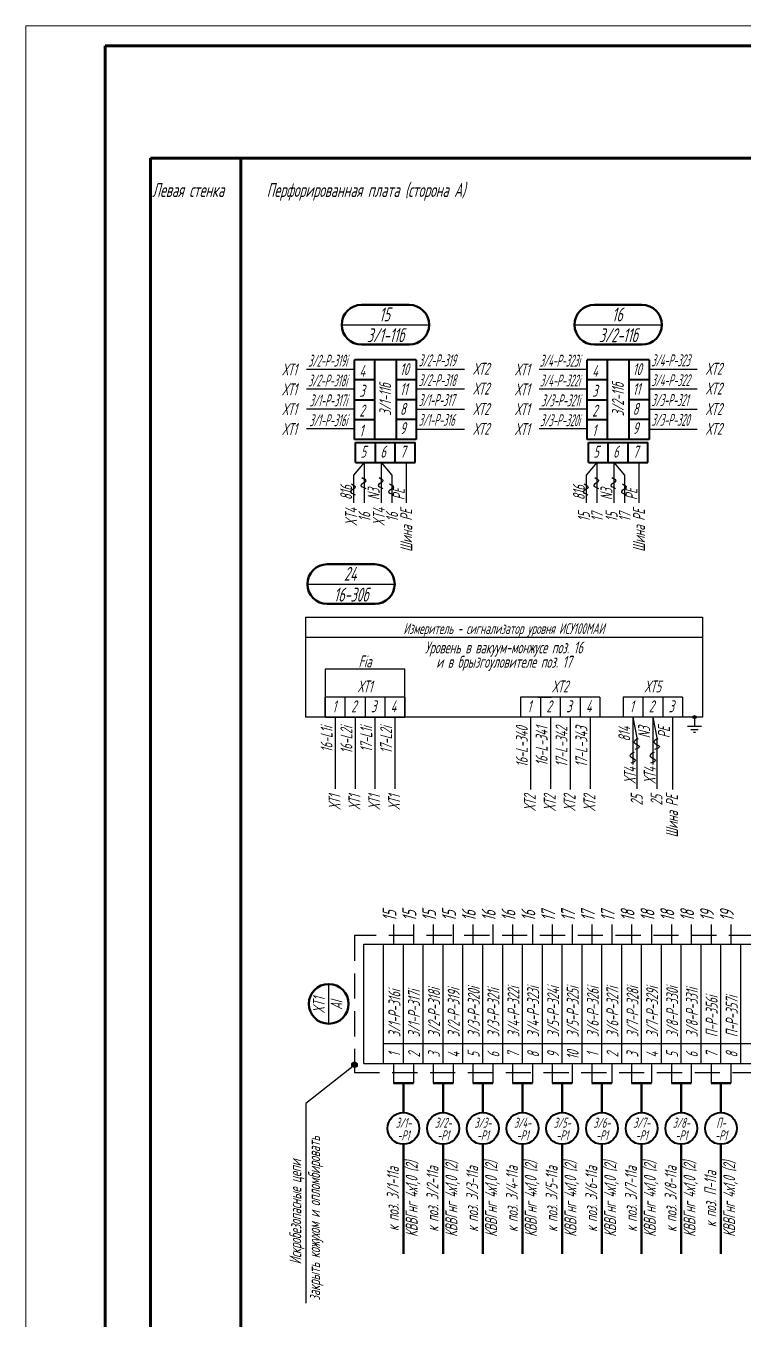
# Model space of a CAD drawing. Header units: millimetres. Extents: x -680 to 9204, y -4430 to 7779.
# Drawn here: x 3373.2 to 3553.9, y -1017.9 to -692.3 of the extents above; entities that cross this region are included whole.
import ezdxf
from ezdxf.enums import TextEntityAlignment as Align

# ---------------------------------------------------------------- set-up
doc = ezdxf.new("R2010")
doc.units = ezdxf.units.MM
doc.linetypes.add('невидимая', pattern=[9.525, 6.35, -3.175])
doc.layers.get('Defpoints').update_dxf_attribs({"color": 33})
for name, color, linetype, lineweight in [('Датчики', 31, 'Continuous', 50), ('Текст_КИП', 2, 'Continuous', 25), ('Толст.рамка', 7, 'Continuous', 60), ('Тонк.рамка', 10, 'Continuous', 20), ('Эл.кабель', 2, 'Continuous', 50)]:
    doc.layers.add(name, color=color, linetype=linetype, lineweight=lineweight)
doc.layers.add('ТЕКСТ', color=2, linetype='Continuous')
doc.styles.add('Simplex', font='simplex.shx', dxfattribs={"width": 0.7, "oblique": 15})

# ---------------------------------------------------------------- blocks, each defined once
blk = doc.blocks.new('Заземление')
for p, q in [((0, 0), (0, -1.99)), ((1.74, -1.99), (-1.77, -1.99)), ((0.92, -2.81), (-0.95, -2.81)), ((0.24, -3.5), (-0.27, -3.5))]:
    blk.add_line(p, q)

msp = doc.modelspace()

# ---------------------------------------------------------------- hatches: boundary and pattern name
msp.add_hatch(color=256).paths.add_polyline_path([(3455.945, -954.569, 1), (3455.945, -953.165, 1)])

# ---------------------------------------------------------------- linework, layer by layer
at = {"color": 5, "lineweight": 60}
for p, q in [((3404.575, -725.582), (4289.786, -725.582)), ((3404.575, -1271.555), (3404.575, -725.582)), ((3427.306, -1271.555), (3427.306, -725.582))]:
    msp.add_line(p, q, dxfattribs=at)
at = {"color": 0, "linetype": 'ByBlock'}
for p, q in [((3452.742, -767.517), (3474.742, -767.517)), ((3511.382, -767.517), (3533.382, -767.517)), ((3444.091, -832.842), (3466.091, -832.842))]:
    msp.add_line(p, q, dxfattribs=at)
at = {"lineweight": 40}
for p, q in [((3455.952, -796.397), (3455.952, -776.397)), ((3471.532, -776.397), (3455.952, -776.397)), ((3460.952, -776.397), (3460.952, -786.397)), ((3466.532, -786.397), (3466.532, -776.397)), ((3471.532, -776.397), (3471.532, -796.397)), ((3514.592, -796.397), (3514.592, -776.397)), ((3530.172, -776.397), (3514.592, -776.397)), ((3519.592, -776.397), (3519.592, -786.397)), ((3525.172, -786.397), (3525.172, -776.397)), ((3530.172, -776.397), (3530.172, -796.397)), ((3460.952, -781.397), (3455.952, -781.397)), ((3471.532, -781.397), (3466.532, -781.397)), ((3519.592, -781.397), (3514.592, -781.397)), ((3530.172, -781.397), (3525.172, -781.397)), ((3455.952, -786.397), (3460.952, -786.397)), ((3455.952, -786.397), (3460.952, -786.397)), ((3455.952, -786.397), (3460.952, -786.397)), ((3455.952, -786.397), (3460.952, -786.397)), ((3460.952, -786.397), (3460.952, -796.397)), ((3471.532, -786.397), (3466.532, -786.397)), ((3466.532, -796.397), (3466.532, -786.397)), ((3514.592, -786.397), (3519.592, -786.397)), ((3514.592, -786.397), (3519.592, -786.397)), ((3514.592, -786.397), (3519.592, -786.397)), ((3514.592, -786.397), (3519.592, -786.397)), ((3519.592, -786.397), (3519.592, -796.397)), ((3530.172, -786.397), (3525.172, -786.397)), ((3525.172, -796.397), (3525.172, -786.397)), ((3455.952, -791.397), (3460.952, -791.397)), ((3455.952, -791.397), (3460.952, -791.397)), ((3455.952, -791.397), (3460.952, -791.397)), ((3471.532, -791.397), (3466.532, -791.397)), ((3471.532, -791.397), (3466.532, -791.397)), ((3471.532, -791.397), (3466.532, -791.397)), ((3471.532, -791.397), (3466.532, -791.397)), ((3514.592, -791.397), (3519.592, -791.397)), ((3514.592, -791.397), (3519.592, -791.397)), ((3514.592, -791.397), (3519.592, -791.397)), ((3530.172, -791.397), (3525.172, -791.397)), ((3530.172, -791.397), (3525.172, -791.397)), ((3530.172, -791.397), (3525.172, -791.397)), ((3530.172, -791.397), (3525.172, -791.397)), ((3471.532, -796.397), (3455.952, -796.397)), ((3456.242, -797.186), (3471.242, -797.186)), ((3456.242, -802.186), (3456.242, -797.186)), ((3461.242, -802.186), (3461.242, -797.186)), ((3466.242, -802.186), (3466.242, -797.186)), ((3471.242, -802.186), (3471.242, -797.186)), ((3530.172, -796.397), (3514.592, -796.397)), ((3514.882, -797.186), (3529.882, -797.186)), ((3514.882, -802.186), (3514.882, -797.186)), ((3519.882, -802.186), (3519.882, -797.186)), ((3524.882, -802.186), (3524.882, -797.186)), ((3529.882, -802.186), (3529.882, -797.186)), ((3456.242, -802.186), (3471.242, -802.186)), ((3514.882, -802.186), (3529.882, -802.186))]:
    msp.add_line(p, q, dxfattribs=at)
for p, q in [((3455.952, -778.769), (3443.82, -778.769)), ((3483.664, -778.769), (3471.532, -778.769)), ((3514.592, -778.769), (3502.46, -778.769)), ((3542.304, -778.769), (3530.172, -778.769)), ((3455.952, -783.769), (3443.82, -783.769)), ((3483.664, -783.769), (3471.532, -783.769)), ((3514.592, -783.769), (3502.46, -783.769)), ((3542.304, -783.769), (3530.172, -783.769)), ((3455.952, -788.769), (3443.82, -788.769)), ((3483.664, -788.91), (3471.532, -788.91)), ((3514.592, -788.769), (3502.46, -788.769)), ((3542.304, -788.91), (3530.172, -788.91)), ((3455.952, -793.769), (3443.82, -793.769)), ((3483.664, -793.91), (3471.532, -793.91)), ((3514.592, -793.769), (3502.46, -793.769)), ((3542.304, -793.91), (3530.172, -793.91)), ((3458.355, -802.186), (3455.702, -805.385)), ((3458.355, -802.186), (3458.355, -812.378)), ((3462.678, -802.186), (3462.678, -812.378)), ((3462.678, -802.186), (3465.331, -805.385)), ((3468.985, -802.186), (3468.985, -812.378)), ((3516.995, -802.186), (3514.342, -805.385)), ((3516.995, -802.186), (3516.995, -812.378)), ((3521.318, -802.186), (3521.318, -812.378)), ((3521.318, -802.186), (3523.971, -805.385)), ((3527.625, -802.186), (3527.625, -812.378)), ((3455.702, -805.385), (3455.702, -812.378)), ((3465.331, -805.385), (3465.331, -812.378)), ((3514.342, -805.385), (3514.342, -812.378)), ((3523.971, -805.385), (3523.971, -812.378)), ((3502.125, -861.322), (3505.625, -861.322)), ((3451.106, -866.322), (3451.106, -884.424)), ((3456.106, -866.322), (3456.106, -884.424)), ((3461.106, -866.322), (3461.106, -884.424)), ((3466.106, -866.322), (3466.106, -884.424)), ((3500.304, -866.322), (3500.304, -884.553)), ((3505.304, -866.322), (3505.304, -884.424)), ((3510.304, -866.322), (3510.304, -884.553)), ((3515.304, -866.322), (3515.304, -884.424)), ((3526.106, -866.322), (3526.106, -878.232)), ((3526.106, -866.322), (3527.099, -871.545)), ((3531.106, -866.322), (3531.106, -878.232)), ((3531.106, -866.322), (3532.099, -871.545)), ((3536.106, -866.322), (3536.106, -884.553)), ((3527.099, -871.545), (3527.099, -884.424)), ((3532.099, -871.545), (3532.099, -884.424)), ((3443.728, -963.545), (3455.945, -953.867)), ((3443.728, -963.588), (3443.728, -1013.944))]:
    msp.add_line(p, q)
at = {"lineweight": 30}
for p, q in [((3443.606, -841.179), (3543.606, -841.179)), ((3443.606, -841.179), (3443.606, -866.322)), ((3543.606, -841.179), (3543.606, -866.322)), ((3453.606, -861.322), (3448.606, -861.322)), ((3448.606, -866.322), (3448.606, -861.322)), ((3453.606, -866.322), (3453.606, -861.322)), ((3458.606, -861.322), (3453.606, -861.322)), ((3458.606, -861.322), (3458.606, -866.322)), ((3463.606, -861.322), (3458.606, -861.322)), ((3463.606, -861.322), (3463.606, -866.322)), ((3468.606, -861.322), (3463.606, -861.322)), ((3468.606, -861.322), (3468.606, -866.322)), ((3497.804, -861.322), (3497.804, -866.322)), ((3507.804, -861.322), (3497.804, -861.322)), ((3502.804, -861.322), (3502.804, -866.322)), ((3507.804, -861.322), (3507.804, -866.322)), ((3517.804, -861.322), (3507.804, -861.322)), ((3512.804, -861.322), (3512.804, -866.322)), ((3517.804, -861.322), (3517.804, -866.322)), ((3523.606, -861.322), (3523.606, -866.322)), ((3538.606, -861.322), (3523.606, -861.322)), ((3528.606, -861.322), (3528.606, -866.322)), ((3528.606, -861.322), (3528.606, -866.322)), ((3533.606, -861.322), (3533.606, -866.322)), ((3538.606, -861.322), (3538.606, -866.322)), ((3543.606, -866.322), (3443.606, -866.322))]:
    msp.add_line(p, q, dxfattribs=at)
at = {"color": 107}
msp.add_line((3443.606, -846.18), (3543.606, -846.18), dxfattribs=at)
at = {"ltscale": 0.5}
msp.add_line((3538.606, -866.322), (3533.606, -866.322), dxfattribs=at)
at = {"color": 1, "linetype": 'невидимая'}
for p, q in [((3455.945, -921.325), (3455.945, -955.824)), ((3651.898, -921.325), (3455.945, -921.325)), ((3455.945, -955.824), (3651.898, -955.824))]:
    msp.add_line(p, q, dxfattribs=at)
at = {"color": 2, "ltscale": 0.5}
for p, q in [((3465.784, -918.539), (3465.784, -923.539)), ((3470.784, -918.539), (3470.784, -923.539)), ((3475.784, -918.539), (3475.784, -923.539)), ((3480.784, -918.539), (3480.784, -923.539)), ((3485.784, -918.539), (3485.784, -923.539)), ((3490.784, -918.539), (3490.784, -923.539)), ((3495.784, -918.539), (3495.784, -923.539)), ((3500.784, -918.539), (3500.784, -923.539)), ((3505.784, -918.539), (3505.784, -923.539)), ((3510.784, -918.539), (3510.784, -923.539)), ((3515.784, -918.539), (3515.784, -923.539)), ((3520.784, -918.539), (3520.784, -923.539)), ((3525.784, -918.539), (3525.784, -923.539)), ((3530.784, -918.539), (3530.784, -923.539)), ((3535.784, -918.539), (3535.784, -923.539)), ((3540.784, -918.539), (3540.784, -923.539)), ((3545.784, -918.539), (3545.784, -923.539)), ((3550.784, -918.539), (3550.784, -923.539)), ((3465.784, -953.539), (3465.784, -958.539)), ((3470.784, -953.539), (3470.784, -958.539)), ((3475.784, -953.539), (3475.784, -958.539)), ((3480.784, -953.539), (3480.784, -958.539)), ((3485.784, -953.539), (3485.784, -958.539)), ((3490.784, -953.539), (3490.784, -958.539)), ((3495.784, -953.539), (3495.784, -958.539)), ((3500.784, -953.539), (3500.784, -958.539)), ((3505.784, -953.539), (3505.784, -958.539)), ((3510.784, -953.539), (3510.784, -958.539)), ((3515.784, -953.539), (3515.784, -958.539)), ((3520.784, -953.539), (3520.784, -958.539)), ((3525.784, -953.539), (3525.784, -958.539)), ((3530.784, -953.539), (3530.784, -958.539)), ((3535.784, -953.539), (3535.784, -958.539)), ((3540.784, -953.539), (3540.784, -958.539)), ((3545.784, -953.539), (3545.784, -958.539)), ((3550.784, -953.539), (3550.784, -958.539))]:
    msp.add_line(p, q, dxfattribs=at)
at = {"color": 2}
for p, q in [((3458.284, -953.539), (3458.284, -923.539)), ((3458.284, -923.539), (3648.284, -923.539)), ((3463.284, -953.539), (3463.284, -923.539)), ((3468.284, -953.539), (3468.284, -923.539)), ((3473.284, -953.539), (3473.284, -923.539)), ((3478.284, -953.539), (3478.284, -923.539)), ((3483.284, -953.539), (3483.284, -923.539)), ((3488.284, -953.539), (3488.284, -923.539)), ((3493.284, -953.539), (3493.284, -923.539)), ((3498.284, -953.539), (3498.284, -923.539)), ((3503.284, -953.539), (3503.284, -923.539)), ((3508.284, -953.539), (3508.284, -923.539)), ((3513.284, -953.539), (3513.284, -923.539)), ((3518.284, -953.539), (3518.284, -923.539)), ((3523.284, -953.539), (3523.284, -923.539)), ((3528.284, -953.539), (3528.284, -923.539)), ((3533.284, -953.539), (3533.284, -923.539)), ((3538.284, -953.539), (3538.284, -923.539)), ((3543.284, -953.539), (3543.284, -923.539)), ((3548.284, -953.539), (3548.284, -923.539)), ((3553.284, -953.539), (3553.284, -923.539)), ((3463.284, -948.507), (3643.284, -948.507)), ((3458.284, -953.539), (3648.284, -953.539))]:
    msp.add_line(p, q, dxfattribs=at)
msp.add_lwpolyline([(3448.606, -866.322), (3468.606, -866.322), (3468.606, -854.248), (3448.606, -854.248)], close=True)
for centre, radius in [((3541.614, -866.322), 0.379), ((3455.945, -953.867), 0.702)]:
    msp.add_circle(centre, radius)
at = {"color": 30, "linetype": 'ByBlock', "lineweight": 30, "end_tangent": (0, -1)}
for points in [[(3455.181, -807.588), (3456.15, -808.457), (3454.93, -809.537), (3456.129, -810.323)], [(3457.834, -805.989), (3458.803, -806.858), (3457.583, -807.938), (3458.782, -808.724)], [(3462.157, -805.989), (3463.126, -806.858), (3461.906, -807.938), (3463.105, -808.724)], [(3464.81, -807.588), (3465.779, -808.457), (3464.559, -809.537), (3465.758, -810.323)], [(3513.821, -807.588), (3514.79, -808.457), (3513.57, -809.537), (3514.769, -810.323)], [(3516.474, -805.989), (3517.443, -806.858), (3516.223, -807.938), (3517.422, -808.724)], [(3520.797, -805.989), (3521.766, -806.858), (3520.546, -807.938), (3521.745, -808.724)], [(3523.45, -807.588), (3524.419, -808.457), (3523.199, -809.537), (3524.398, -810.323)], [(3527.412, -871.783), (3526.353, -872.652), (3527.76, -873.732), (3526.544, -874.518)], [(3532.412, -871.783), (3531.353, -872.652), (3532.76, -873.732), (3531.544, -874.518)], [(3526.419, -875.225), (3525.36, -876.094), (3526.767, -877.174), (3525.551, -877.96)], [(3531.419, -875.225), (3530.36, -876.094), (3531.767, -877.174), (3530.551, -877.96)]]:
    msp.add_spline(points, degree=3, dxfattribs=at)
at = {"layer": 'Defpoints', "lineweight": -3}
msp.add_line((3449.459, -943.539), (3449.459, -933.539), dxfattribs=at)
at = {"layer": 'Датчики'}
for points in [[(3457.742, -772.517), (3469.742, -772.517, 1), (3469.742, -762.517), (3457.742, -762.517, 1)], [(3516.382, -772.517), (3528.382, -772.517, 1), (3528.382, -762.517), (3516.382, -762.517, 1)], [(3449.091, -837.842), (3461.091, -837.842, 1), (3461.091, -827.842), (3449.091, -827.842, 1)]]:
    msp.add_lwpolyline(points, format="xyb", close=True, dxfattribs=at)
msp.add_circle((3449.459, -938.539), 5, dxfattribs=at)
at = {"layer": 'Толст.рамка'}
for q in [(4629.655, -697.265), (3393.155, -1281.769)]:
    msp.add_line((3393.155, -697.265), q, dxfattribs=at)
at = {"layer": 'Тонк.рамка'}
for p, q in [((3373.155, -692.265), (4634.655, -692.265)), ((3373.155, -1286.265), (3373.155, -692.265))]:
    msp.add_line(p, q, dxfattribs=at)
at = {"layer": 'Эл.кабель'}
for p, q in [((3465.784, -958.539), (3470.784, -958.539)), ((3468.284, -965.9), (3468.284, -958.539)), ((3475.784, -958.539), (3480.784, -958.539)), ((3478.284, -965.9), (3478.284, -958.539)), ((3485.784, -958.539), (3490.784, -958.539)), ((3488.284, -965.9), (3488.284, -958.539)), ((3495.784, -958.539), (3500.784, -958.539)), ((3498.284, -965.9), (3498.284, -958.539)), ((3505.784, -958.539), (3510.784, -958.539)), ((3508.284, -965.9), (3508.284, -958.539)), ((3515.784, -958.539), (3520.784, -958.539)), ((3518.284, -965.9), (3518.284, -958.539)), ((3525.784, -958.539), (3530.784, -958.539)), ((3528.284, -965.9), (3528.284, -958.539)), ((3535.784, -958.539), (3540.784, -958.539)), ((3538.284, -965.9), (3538.284, -958.539)), ((3545.784, -958.539), (3550.784, -958.539)), ((3548.284, -965.9), (3548.284, -958.539)), ((3468.284, -973.9), (3468.284, -1001.487)), ((3478.284, -973.9), (3478.284, -1001.487)), ((3488.284, -973.9), (3488.284, -1001.487)), ((3498.284, -973.9), (3498.284, -1001.487)), ((3508.284, -973.9), (3508.284, -1001.487)), ((3518.284, -973.9), (3518.284, -1001.487)), ((3528.284, -973.9), (3528.284, -1001.487)), ((3538.284, -973.9), (3538.284, -1001.487)), ((3548.284, -973.9), (3548.284, -1001.487))]:
    msp.add_line(p, q, dxfattribs=at)
at = {"layer": 'Эл.кабель', "lineweight": 40}
for centre in [(3468.284, -969.9), (3478.284, -969.9), (3488.284, -969.9), (3498.284, -969.9), (3508.284, -969.9), (3518.284, -969.9), (3528.284, -969.9), (3538.284, -969.9), (3548.284, -969.9)]:
    msp.add_circle(centre, 4, dxfattribs=at)

# ---------------------------------------------------------------- block references
msp.add_blockref('Заземление', (3541.614, -866.701))

# ---------------------------------------------------------------- texts
at = {"layer": 'ТЕКСТ', "style": 'Simplex', "oblique": 15, "width": 0.6}
for s, p in [('Левая стенка', (3404.975, -735.346)), ('Перфорированная плата (сторона А)', (3433.822, -735.346))]:
    msp.add_text(s, height=3.5, dxfattribs=at).set_placement(p)
for s, p in [('15', (3463.532, -766.676)), ('16', (3522.172, -766.676)), ('3/1-11б', (3463.742, -771.917)), ('3/2-11б', (3522.382, -771.917)), ('24', (3454.881, -832)), ('16-30б', (3455.091, -837.241))]:
    msp.add_text(s, height=3.5, dxfattribs=at).set_placement(p, align=Align.CENTER)
at = {"layer": 'ТЕКСТ', "lineweight": -3, "style": 'Simplex', "oblique": 15, "width": 0.6}
for s, p in [('ХТ1', (3441.448, -780.298)), ('ХТ2', (3489.898, -780.103)), ('ХТ1', (3500.088, -780.298)), ('ХТ2', (3548.538, -780.103)), ('ХТ1', (3441.448, -785.298)), ('ХТ2', (3489.898, -785.103)), ('ХТ1', (3500.088, -785.298)), ('ХТ2', (3548.538, -785.103)), ('ХТ1', (3441.448, -790.298)), ('ХТ2', (3489.898, -790.244)), ('ХТ1', (3500.088, -790.298)), ('ХТ2', (3548.538, -790.244)), ('ХТ1', (3441.448, -795.298)), ('ХТ2', (3489.898, -795.244)), ('ХТ1', (3500.088, -795.298)), ('ХТ2', (3548.538, -795.244))]:
    msp.add_text(s, height=3, dxfattribs=at).set_placement(p, align=Align.RIGHT)
for s, p in [('XT4', (3456.611, -815.955)), ('XT4', (3463.587, -815.955)), ('16', (3459.944, -815.955)), ('16', (3466.92, -815.955)), ('15', (3515.251, -815.955)), ('17', (3518.584, -815.955)), ('15', (3522.227, -815.955)), ('17', (3525.56, -815.955))]:
    msp.add_text(s, height=3, rotation=90, dxfattribs=at).set_placement(p, align=Align.CENTER)
at = {"layer": 'ТЕКСТ', "style": 'Simplex', "oblique": 15, "width": 0.6}
for p in [(3470.492, -813.987), (3529.132, -813.987)]:
    msp.add_text('Шина PE', height=3, rotation=90, dxfattribs=at).set_placement(p, align=Align.RIGHT)
for s, height, p in [('15', 3.5, (3466.518, -917.7)), ('15', 3.5, (3471.518, -917.7)), ('15', 3.5, (3476.518, -917.7)), ('15', 3.5, (3481.518, -917.7)), ('16', 3.5, (3486.518, -917.7)), ('16', 3.5, (3491.518, -917.7)), ('16', 3.5, (3496.518, -917.7)), ('16', 3.5, (3501.518, -917.7)), ('17', 3.5, (3506.518, -917.7)), ('17', 3.5, (3511.518, -917.7)), ('17', 3.5, (3516.518, -917.7)), ('17', 3.5, (3521.518, -917.7)), ('18', 3.5, (3526.518, -917.7)), ('18', 3.5, (3531.518, -917.7)), ('18', 3.5, (3536.518, -917.7)), ('18', 3.5, (3541.518, -917.7)), ('19', 3.5, (3546.518, -917.7)), ('19', 3.5, (3551.518, -917.7)), ('3/1-Р-316i', 3, (3467.506, -946.929)), ('3/1-Р-317i', 3, (3472.442, -946.929)), ('3/2-Р-318i', 3, (3477.506, -946.929)), ('3/2-Р-319i', 3, (3482.442, -946.929)), ('3/3-Р-320i', 3, (3487.506, -946.929)), ('3/3-Р-321i', 3, (3492.442, -946.929)), ('3/4-Р-322i', 3, (3497.506, -946.929)), ('3/4-Р-323i', 3, (3502.442, -946.929)), ('3/5-Р-324i', 3, (3507.506, -946.929)), ('3/5-Р-325i', 3, (3512.442, -946.929)), ('3/6-Р-326i', 3, (3517.506, -946.929)), ('3/6-Р-327i', 3, (3522.442, -946.929)), ('3/7-Р-328i', 3, (3527.506, -946.929)), ('3/7-Р-329i', 3, (3532.442, -946.929)), ('3/8-Р-330i', 3, (3537.506, -946.929)), ('3/8-Р-331i', 3, (3542.442, -946.929)), ('П-Р-356i', 3, (3547.442, -946.929)), ('П-Р-357i', 3, (3552.506, -946.929)), ('10', 3, (3512.441, -952.555)), ('закрыть кожухом и опломбировать', 3, (3447.292, -1013.237)), ('Искробезопасные цепи', 3, (3442.548, -1004.135))]:
    msp.add_text(s, height=height, rotation=90, dxfattribs=at).set_placement(p)
for s, p in [('XT1', (3448.49, -938.929)), ('AI', (3452.931, -938.907)), ('1', (3467.457, -951.363)), ('2', (3472.457, -951.363)), ('3', (3477.457, -951.363)), ('4', (3482.457, -951.363)), ('5', (3487.457, -951.363)), ('6', (3492.457, -951.363)), ('7', (3497.457, -951.363)), ('8', (3502.457, -951.363)), ('9', (3507.457, -951.363)), ('1', (3517.457, -951.363)), ('2', (3522.457, -951.363)), ('3', (3527.457, -951.363)), ('4', (3532.457, -951.363)), ('5', (3537.457, -951.363)), ('6', (3542.457, -951.363)), ('7', (3547.457, -951.363)), ('8', (3552.457, -951.363)), ('к поз. 3/1-11а', (3467.103, -987.693)), ('к поз. 3/2-11а', (3477.103, -987.693)), ('к поз. 3/3-11а', (3487.103, -987.693)), ('к поз. 3/4-11а', (3497.103, -987.693)), ('к поз. 3/5-11а', (3507.103, -987.693)), ('к поз. 3/6-11а', (3517.103, -987.693)), ('к поз. 3/7-11а', (3527.103, -987.693)), ('к поз. 3/8-11а', (3537.103, -987.693)), ('к поз. П-11а', (3547.103, -987.693))]:
    msp.add_text(s, height=3, rotation=90, dxfattribs=at).set_placement(p, align=Align.CENTER)
at = {"layer": 'ТЕКСТ', "color": 4, "style": 'Simplex', "oblique": 15, "width": 0.6}
for p in [(3471.851, -987.693), (3481.851, -987.693), (3491.851, -987.693), (3501.851, -987.693), (3511.851, -987.693), (3521.851, -987.693), (3531.851, -987.693), (3541.851, -987.693), (3551.851, -987.693)]:
    msp.add_text('КВВГнг 4х1,0 (2)', height=3, rotation=90, dxfattribs=at).set_placement(p, align=Align.CENTER)
at = {"layer": 'Текст_КИП', "lineweight": -3, "style": 'Simplex', "oblique": 15, "width": 0.4}
for s, p in [('3/2-Р-319i', (3454.111, -778.076)), ('3/4-P-323i', (3512.751, -778.076)), ('3/2-Р-318i', (3454.111, -783.076)), ('3/4-P-322i', (3512.751, -783.076)), ('3/1-Р-317i', (3454.111, -788.076)), ('3/3-P-321i', (3512.751, -788.076)), ('3/1-Р-316i', (3454.111, -793.076)), ('3/3-P-320i', (3512.751, -793.076))]:
    msp.add_text(s, height=3, dxfattribs=at).set_placement(p, align=Align.RIGHT)
for s, p in [('3/2-P-319', (3472.102, -777.985)), ('3/4-P-323', (3530.742, -777.985)), ('3/2-P-318', (3472.102, -782.985)), ('3/4-P-322', (3530.742, -782.985)), ('3/1-P-317', (3472.102, -787.986)), ('3/3-P-321', (3530.742, -787.986)), ('3/1-P-316', (3472.102, -792.986)), ('3/3-P-320', (3530.742, -792.986))]:
    msp.add_text(s, height=3, dxfattribs=at).set_placement(p)
at = {"layer": 'Текст_КИП', "color": 2, "style": 'Simplex', "oblique": 15, "width": 0.6}
for s, p in [('4', (3457.193, -780.646)), ('10', (3467.425, -780.218)), ('4', (3515.833, -780.646)), ('10', (3526.065, -780.218)), ('3', (3457.193, -785.646)), ('11', (3467.425, -785.218)), ('3', (3515.833, -785.646)), ('11', (3526.065, -785.218)), ('2', (3457.193, -790.646)), ('8', (3467.425, -790.218)), ('2', (3515.833, -790.646)), ('8', (3526.065, -790.218)), ('1', (3457.193, -795.646)), ('9', (3467.425, -795.087)), ('1', (3515.833, -795.646)), ('9', (3526.065, -795.087)), ('5', (3457.483, -800.99)), ('6', (3462.483, -800.99)), ('7', (3467.483, -800.99)), ('5', (3516.123, -800.99)), ('6', (3521.123, -800.99)), ('7', (3526.123, -800.99))]:
    msp.add_text(s, height=3, dxfattribs=at).set_placement(p)
at = {"layer": 'Текст_КИП', "style": 'Simplex', "oblique": 15, "width": 0.6}
for s, p in [('3/1-11б', (3465.192, -786.397)), ('3/2-11б', (3523.832, -786.397))]:
    msp.add_text(s, height=3, rotation=90, dxfattribs=at).set_placement(p, align=Align.CENTER)
at = {"layer": 'Текст_КИП', "color": 2, "style": 'Simplex', "oblique": 15, "width": 0.6}
for s, p in [('816', (3455.357, -811.685)), ('816', (3513.997, -811.685)), ('N3', (3462.282, -811.685)), ('N3', (3520.922, -811.685))]:
    msp.add_text(s, height=3, rotation=90, dxfattribs=at).set_placement(p)
at = {"layer": 'Текст_КИП', "style": 'Simplex', "oblique": 15, "width": 0.6}
for p in [(3468.589, -811.685), (3527.229, -811.685)]:
    msp.add_text('РЕ', height=3, rotation=90, dxfattribs=at).set_placement(p)
at = {"layer": 'Текст_КИП', "color": 1, "style": 'Simplex', "oblique": 15, "width": 0.6}
msp.add_text('Измеритель - сигнализатор уровня ИСУ100МАИ', height=2.7, dxfattribs=at).set_placement((3493.606, -845.382), align=Align.CENTER)
at = {"layer": 'Текст_КИП', "color": 3, "style": 'Simplex', "oblique": 15, "width": 0.6}
for s, p in [('Уровень в вакуум-монжусе поз. 16', (3493.606, -850.278)), ('и в брызгоуловителе поз. 17', (3493.606, -853.894))]:
    msp.add_text(s, height=3, dxfattribs=at).set_placement(p, align=Align.CENTER)
at = {"layer": 'Текст_КИП', "color": 0, "linetype": 'ByBlock', "style": 'Simplex', "oblique": 15, "width": 0.6}
for s, p in [('Fia', (3458.606, -853.818)), ('ХТ1', (3458.606, -860.114)), ('ХТ2', (3507.76, -860.114)), ('ХТ5', (3531.106, -860.114)), ('1', (3450.849, -865.125)), ('2', (3455.766, -865.114)), ('3', (3460.766, -865.114)), ('4', (3465.766, -865.114)), ('1', (3499.964, -865.114)), ('2', (3504.964, -865.114)), ('3', (3509.964, -865.114)), ('4', (3514.964, -865.114)), ('1', (3525.766, -865.114)), ('2', (3530.766, -865.114)), ('3', (3535.766, -865.114))]:
    msp.add_text(s, height=3, dxfattribs=at).set_placement(p, align=Align.CENTER)
at = {"layer": 'Текст_КИП', "lineweight": -3, "style": 'Simplex', "oblique": 15, "width": 0.6}
for s, p in [('16-L1i', (3450.413, -868.707)), ('16-L2i', (3455.413, -868.707)), ('17-L1i', (3460.413, -868.707)), ('17-L2i', (3465.413, -868.707)), ('16-L-340', (3499.611, -868.707)), ('16-L-341', (3504.611, -868.707)), ('17-L-342', (3509.611, -868.707)), ('17-L-343', (3514.611, -868.707)), ('814', (3525.413, -868.707)), ('N3', (3530.413, -868.707)), ('РЕ', (3535.413, -868.707))]:
    msp.add_text(s, height=3, rotation=90, dxfattribs=at).set_placement(p, align=Align.RIGHT)
at = {"layer": 'Текст_КИП', "color": 3, "lineweight": -3, "style": 'Simplex', "oblique": 15, "width": 0.6}
for s, p in [('ХТ4', (3526.858, -878.917)), ('ХТ4', (3531.858, -878.917)), ('25', (3528.543, -885.922)), ('25', (3533.543, -885.922))]:
    msp.add_text(s, height=3, rotation=90, dxfattribs=at).set_placement(p, align=Align.RIGHT)
at = {"layer": 'Текст_КИП', "color": 6, "lineweight": -3, "style": 'Simplex', "oblique": 15, "width": 0.6}
for p in [(3452.44, -885.922), (3457.44, -885.922), (3462.44, -885.922), (3467.44, -885.922)]:
    msp.add_text('ХТ1', height=3, rotation=90, dxfattribs=at).set_placement(p, align=Align.RIGHT)
at = {"layer": 'Текст_КИП', "color": 4, "lineweight": -3, "style": 'Simplex', "oblique": 15, "width": 0.6}
for s, p in [('ХТ2', (3501.638, -885.922)), ('ХТ2', (3506.638, -885.922)), ('ХТ2', (3511.638, -885.922)), ('ХТ2', (3516.638, -885.922)), ('Шина PE', (3537.44, -885.922))]:
    msp.add_text(s, height=3, rotation=90, dxfattribs=at).set_placement(p, align=Align.RIGHT)
at = {"layer": 'Текст_КИП', "style": 'Simplex', "oblique": 15, "width": 0.5}
for s, p in [('3/1-', (3468.284, -969.729)), ('-P1', (3468.284, -972.903)), ('3/2-', (3478.284, -969.729)), ('-P1', (3478.284, -972.903)), ('3/3-', (3488.284, -969.729)), ('-P1', (3488.284, -972.903)), ('3/4-', (3498.284, -969.729)), ('-P1', (3498.284, -972.903)), ('3/5-', (3508.284, -969.729)), ('-P1', (3508.284, -972.903)), ('3/6-', (3518.284, -969.729)), ('-P1', (3518.284, -972.903)), ('3/7-', (3528.284, -969.729)), ('-P1', (3528.284, -972.903)), ('3/8-', (3538.284, -969.729)), ('-P1', (3538.284, -972.903)), ('-P1', (3548.284, -972.903)), ('П-', (3548.284, -969.729))]:
    msp.add_text(s, height=2.5, dxfattribs=at).set_placement(p, align=Align.CENTER)

doc.saveas('drawing.dxf')
